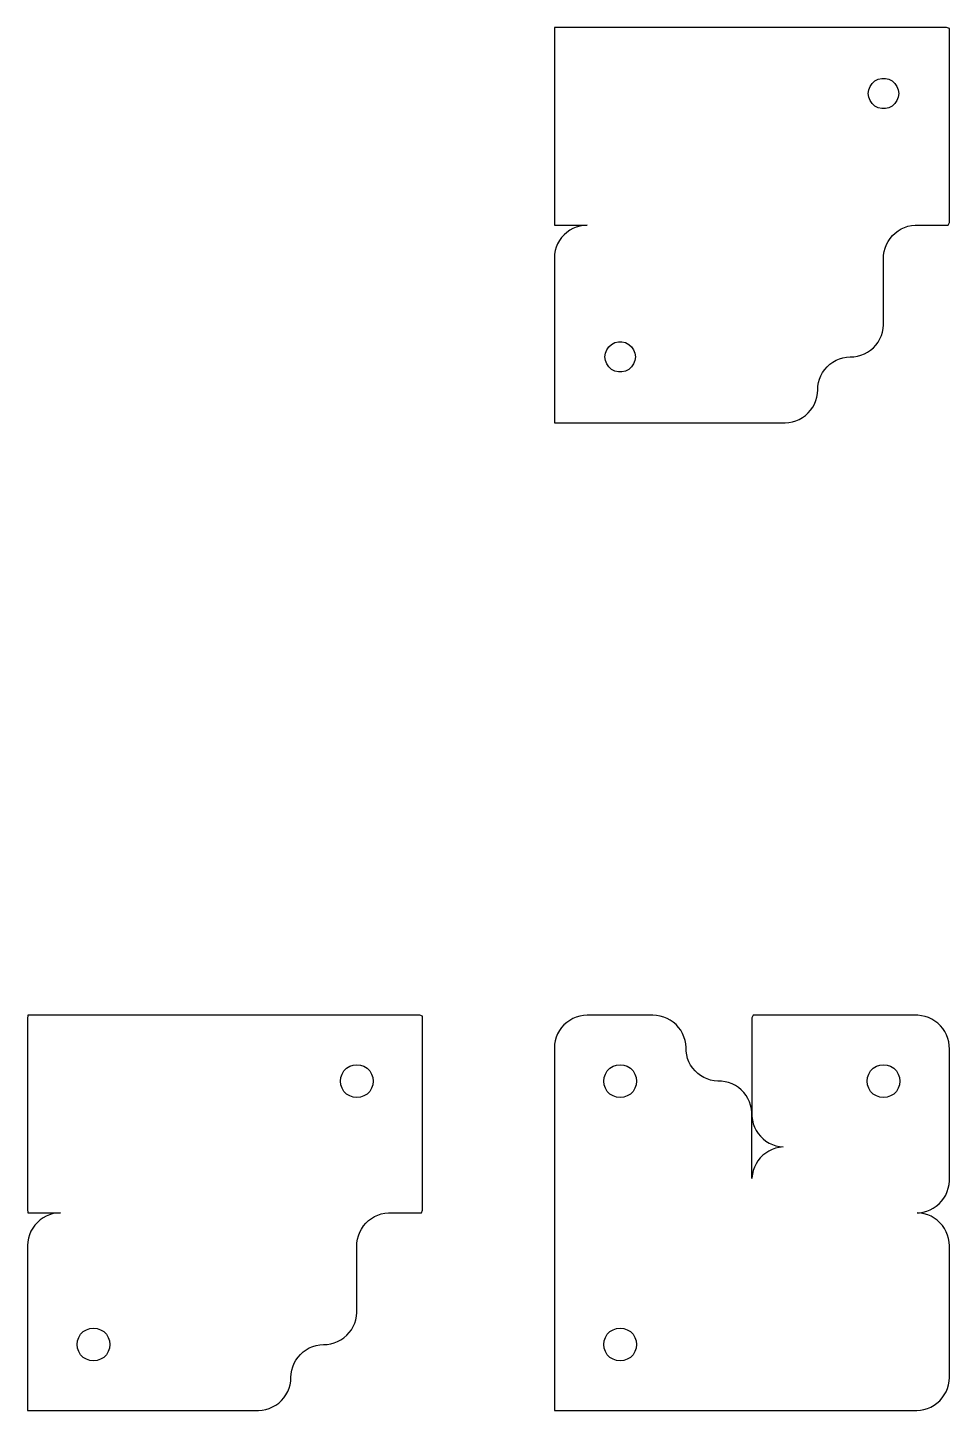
# Model space of a CAD drawing. Header units: millimetres. Extents: x -88.2 to -34.2, y 16.2 to 54.
# Drawn here: x -88.2 to -63, y 16.2 to 54 of the extents above; entities that cross this region are included whole.
import ezdxf

# ---------------------------------------------------------------- set-up
doc = ezdxf.new("R2010")
doc.units = ezdxf.units.MM

msp = doc.modelspace()

# ---------------------------------------------------------------- linework, layer by layer
for points in [[(-73.8, 43.2), (-73.7, 43.2), (-73.6, 43.2), (-73.5, 43.2), (-73.399, 43.2), (-73.299, 43.2), (-73.199, 43.2), (-73.099, 43.2), (-72.999, 43.2), (-72.899, 43.2), (-72.798, 43.2), (-72.698, 43.2), (-72.598, 43.2), (-72.498, 43.2), (-72.398, 43.2), (-72.298, 43.2), (-72.197, 43.2), (-72.097, 43.2), (-71.997, 43.2), (-71.897, 43.2), (-71.797, 43.2), (-71.697, 43.2), (-71.596, 43.2), (-71.496, 43.2), (-71.396, 43.2), (-71.296, 43.2), (-71.196, 43.2), (-71.096, 43.2), (-70.996, 43.2), (-70.895, 43.2), (-70.795, 43.2), (-70.695, 43.2), (-70.595, 43.2), (-70.495, 43.2), (-70.395, 43.2), (-70.294, 43.2), (-70.194, 43.2), (-70.094, 43.2), (-69.994, 43.2), (-69.894, 43.2), (-69.794, 43.2), (-69.693, 43.2), (-69.593, 43.2), (-69.493, 43.2), (-69.393, 43.2), (-69.293, 43.2), (-69.193, 43.2), (-69.093, 43.2), (-68.992, 43.2), (-68.892, 43.2), (-68.792, 43.2), (-68.692, 43.2), (-68.592, 43.2), (-68.492, 43.2), (-68.391, 43.2), (-68.291, 43.2), (-68.191, 43.2), (-68.091, 43.2), (-67.991, 43.2), (-67.891, 43.2), (-67.79, 43.2), (-67.69, 43.2), (-67.59, 43.2), (-67.49, 43.2), (-67.39, 43.207), (-67.292, 43.224), (-67.196, 43.253), (-67.103, 43.292), (-67.016, 43.341), (-66.935, 43.4), (-66.861, 43.467), (-66.794, 43.542), (-66.737, 43.623), (-66.688, 43.711), (-66.65, 43.804), (-66.623, 43.9), (-66.606, 43.999), (-66.6, 44.099), (-66.595, 44.199), (-66.578, 44.297), (-66.551, 44.394), (-66.513, 44.486), (-66.465, 44.574), (-66.408, 44.656), (-66.341, 44.731), (-66.267, 44.799), (-66.186, 44.857), (-66.099, 44.907), (-66.007, 44.946), (-65.911, 44.975), (-65.813, 44.993), (-65.713, 45), (-65.613, 45.004), (-65.514, 45.019), (-65.417, 45.046), (-65.324, 45.082), (-65.236, 45.129), (-65.153, 45.185), (-65.077, 45.251), (-65.009, 45.324), (-64.949, 45.404), (-64.899, 45.491), (-64.858, 45.582), (-64.828, 45.678), (-64.809, 45.776), (-64.8, 45.876), (-64.8, 45.976), (-64.8, 46.076), (-64.8, 46.176), (-64.8, 46.276), (-64.8, 46.376), (-64.8, 46.477), (-64.8, 46.577), (-64.8, 46.677), (-64.8, 46.777), (-64.8, 46.877), (-64.8, 46.977), (-64.8, 47.078), (-64.8, 47.178), (-64.8, 47.278), (-64.8, 47.378), (-64.8, 47.478), (-64.8, 47.578), (-64.8, 47.678), (-64.797, 47.779), (-64.782, 47.878), (-64.757, 47.975), (-64.721, 48.068), (-64.675, 48.157), (-64.62, 48.24), (-64.555, 48.317), (-64.483, 48.386), (-64.403, 48.446), (-64.317, 48.498), (-64.226, 48.539), (-64.131, 48.57), (-64.033, 48.59), (-63.933, 48.599), (-63.833, 48.6), (-63.733, 48.6), (-63.633, 48.6), (-63.532, 48.6), (-63.432, 48.6), (-63.332, 48.6), (-63.232, 48.6), (-63.132, 48.6), (-63.032, 48.6), (-63, 48.669), (-63, 48.769), (-63, 48.869), (-63, 48.969), (-63, 49.069), (-63, 49.169), (-63, 49.27), (-63, 49.37), (-63, 49.47), (-63, 49.57), (-63, 49.67), (-63, 49.77), (-63, 49.87), (-63, 49.971), (-63, 50.071), (-63, 50.171), (-63, 50.271), (-63, 50.371), (-63, 50.471), (-63, 50.572), (-63, 50.672), (-63, 50.772), (-63, 50.872), (-63, 50.972), (-63, 51.072), (-63, 51.173), (-63, 51.273), (-63, 51.373), (-63, 51.473), (-63, 51.573), (-63, 51.673), (-63, 51.774), (-63, 51.874), (-63, 51.974), (-63, 52.074), (-63, 52.174), (-63, 52.274), (-63, 52.374), (-63, 52.475), (-63, 52.575), (-63, 52.675), (-63, 52.775), (-63, 52.875), (-63, 52.975), (-63, 53.076), (-63, 53.176), (-63, 53.276), (-63, 53.376), (-63, 53.476), (-63, 53.576), (-63, 53.677), (-63, 53.777), (-63, 53.877), (-63, 53.977), (-63.077, 54), (-63.177, 54), (-63.278, 54), (-63.378, 54), (-63.478, 54), (-63.578, 54), (-63.678, 54), (-63.778, 54), (-63.878, 54), (-63.979, 54), (-64.079, 54), (-64.179, 54), (-64.279, 54), (-64.379, 54), (-64.479, 54), (-64.58, 54), (-64.68, 54), (-64.78, 54), (-64.88, 54), (-64.98, 54), (-65.08, 54), (-65.181, 54), (-65.281, 54), (-65.381, 54), (-65.481, 54), (-65.581, 54), (-65.681, 54), (-65.781, 54), (-65.882, 54), (-65.982, 54), (-66.082, 54), (-66.182, 54), (-66.282, 54), (-66.382, 54), (-66.483, 54), (-66.583, 54), (-66.683, 54), (-66.783, 54), (-66.883, 54), (-66.983, 54), (-67.084, 54), (-67.184, 54), (-67.284, 54), (-67.384, 54), (-67.484, 54), (-67.584, 54), (-67.685, 54), (-67.785, 54), (-67.885, 54), (-67.985, 54), (-68.085, 54), (-68.185, 54), (-68.285, 54), (-68.386, 54), (-68.486, 54), (-68.586, 54), (-68.686, 54), (-68.786, 54), (-68.886, 54), (-68.987, 54), (-69.087, 54), (-69.187, 54), (-69.287, 54), (-69.387, 54), (-69.487, 54), (-69.588, 54), (-69.688, 54), (-69.788, 54), (-69.888, 54), (-69.988, 54), (-70.088, 54), (-70.189, 54), (-70.289, 54), (-70.389, 54), (-70.489, 54), (-70.589, 54), (-70.689, 54), (-70.789, 54), (-70.89, 54), (-70.99, 54), (-71.09, 54), (-71.19, 54), (-71.29, 54), (-71.39, 54), (-71.491, 54), (-71.591, 54), (-71.691, 54), (-71.791, 54), (-71.891, 54), (-71.991, 54), (-72.092, 54), (-72.192, 54), (-72.292, 54), (-72.392, 54), (-72.492, 54), (-72.592, 54), (-72.693, 54), (-72.793, 54), (-72.893, 54), (-72.993, 54), (-73.093, 54), (-73.193, 54), (-73.293, 54), (-73.394, 54), (-73.494, 54), (-73.594, 54), (-73.694, 54), (-73.794, 54), (-73.8, 53.906), (-73.8, 53.805), (-73.8, 53.705), (-73.8, 53.605), (-73.8, 53.505), (-73.8, 53.405), (-73.8, 53.305), (-73.8, 53.204), (-73.8, 53.104), (-73.8, 53.004), (-73.8, 52.904), (-73.8, 52.804), (-73.8, 52.704), (-73.8, 52.604), (-73.8, 52.503), (-73.8, 52.403), (-73.8, 52.303), (-73.8, 52.203), (-73.8, 52.103), (-73.8, 52.003), (-73.8, 51.902), (-73.8, 51.802), (-73.8, 51.702), (-73.8, 51.602), (-73.8, 51.502), (-73.8, 51.402), (-73.8, 51.301), (-73.8, 51.201), (-73.8, 51.101), (-73.8, 51.001), (-73.8, 50.901), (-73.8, 50.801), (-73.8, 50.7), (-73.8, 50.6), (-73.8, 50.5), (-73.8, 50.4), (-73.8, 50.3), (-73.8, 50.2), (-73.8, 50.1), (-73.8, 49.999), (-73.8, 49.899), (-73.8, 49.799), (-73.8, 49.699), (-73.8, 49.599), (-73.8, 49.499), (-73.8, 49.398), (-73.8, 49.298), (-73.8, 49.198), (-73.8, 49.098), (-73.8, 48.998), (-73.8, 48.898), (-73.8, 48.797), (-73.8, 48.697), (-73.797, 48.6), (-73.697, 48.6), (-73.597, 48.6), (-73.497, 48.6), (-73.396, 48.6), (-73.296, 48.6), (-73.196, 48.6), (-73.096, 48.6), (-72.996, 48.6), (-72.904, 48.6), (-73.004, 48.594), (-73.103, 48.577), (-73.199, 48.549), (-73.291, 48.51), (-73.379, 48.462), (-73.461, 48.404), (-73.535, 48.337), (-73.602, 48.263), (-73.66, 48.181), (-73.709, 48.094), (-73.748, 48.002), (-73.776, 47.906), (-73.794, 47.807), (-73.8, 47.707), (-73.8, 47.607), (-73.8, 47.507), (-73.8, 47.407), (-73.8, 47.307), (-73.8, 47.206), (-73.8, 47.106), (-73.8, 47.006), (-73.8, 46.906), (-73.8, 46.806), (-73.8, 46.706), (-73.8, 46.605), (-73.8, 46.505), (-73.8, 46.405), (-73.8, 46.305), (-73.8, 46.205), (-73.8, 46.105), (-73.8, 46.004), (-73.8, 45.904), (-73.8, 45.804), (-73.8, 45.704), (-73.8, 45.604), (-73.8, 45.504), (-73.8, 45.404), (-73.8, 45.303), (-73.8, 45.203), (-73.8, 45.103), (-73.8, 45.003), (-73.8, 44.903), (-73.8, 44.803), (-73.8, 44.702), (-73.8, 44.602), (-73.8, 44.502), (-73.8, 44.402), (-73.8, 44.302), (-73.8, 44.202), (-73.8, 44.101), (-73.8, 44.001), (-73.8, 43.901), (-73.8, 43.801), (-73.8, 43.701), (-73.8, 43.601), (-73.8, 43.5), (-73.8, 43.4), (-73.8, 43.3), (-73.8, 43.2)], [(-64.384, 52.2), (-64.396, 52.1), (-64.432, 52.007), (-64.489, 51.924), (-64.564, 51.858), (-64.653, 51.811), (-64.75, 51.787), (-64.85, 51.787), (-64.947, 51.811), (-65.036, 51.858), (-65.111, 51.924), (-65.168, 52.007), (-65.204, 52.1), (-65.216, 52.2), (-65.204, 52.3), (-65.168, 52.393), (-65.111, 52.476), (-65.036, 52.542), (-64.947, 52.589), (-64.85, 52.613), (-64.75, 52.613), (-64.653, 52.589), (-64.564, 52.542), (-64.489, 52.476), (-64.432, 52.393), (-64.396, 52.3), (-64.384, 52.2)], [(-71.584, 45), (-71.596, 44.9), (-71.632, 44.807), (-71.689, 44.724), (-71.764, 44.658), (-71.853, 44.611), (-71.95, 44.587), (-72.05, 44.587), (-72.147, 44.611), (-72.236, 44.658), (-72.311, 44.724), (-72.368, 44.807), (-72.404, 44.9), (-72.416, 45), (-72.404, 45.1), (-72.368, 45.193), (-72.311, 45.276), (-72.236, 45.342), (-72.147, 45.389), (-72.05, 45.413), (-71.95, 45.413), (-71.853, 45.389), (-71.764, 45.342), (-71.689, 45.276), (-71.632, 45.193), (-71.596, 45.1), (-71.584, 45)], [(-88.2, 16.2), (-88.1, 16.2), (-88, 16.2), (-87.9, 16.2), (-87.799, 16.2), (-87.699, 16.2), (-87.599, 16.2), (-87.499, 16.2), (-87.399, 16.2), (-87.299, 16.2), (-87.198, 16.2), (-87.098, 16.2), (-86.998, 16.2), (-86.898, 16.2), (-86.798, 16.2), (-86.698, 16.2), (-86.597, 16.2), (-86.497, 16.2), (-86.397, 16.2), (-86.297, 16.2), (-86.197, 16.2), (-86.097, 16.2), (-85.996, 16.2), (-85.896, 16.2), (-85.796, 16.2), (-85.696, 16.2), (-85.596, 16.2), (-85.496, 16.2), (-85.396, 16.2), (-85.295, 16.2), (-85.195, 16.2), (-85.095, 16.2), (-84.995, 16.2), (-84.895, 16.2), (-84.795, 16.2), (-84.694, 16.2), (-84.594, 16.2), (-84.494, 16.2), (-84.394, 16.2), (-84.294, 16.2), (-84.194, 16.2), (-84.093, 16.2), (-83.993, 16.2), (-83.893, 16.2), (-83.793, 16.2), (-83.693, 16.2), (-83.593, 16.2), (-83.493, 16.2), (-83.392, 16.2), (-83.292, 16.2), (-83.192, 16.2), (-83.092, 16.2), (-82.992, 16.2), (-82.892, 16.2), (-82.791, 16.2), (-82.691, 16.2), (-82.591, 16.2), (-82.491, 16.2), (-82.391, 16.2), (-82.291, 16.2), (-82.19, 16.2), (-82.09, 16.2), (-81.99, 16.2), (-81.89, 16.2), (-81.79, 16.207), (-81.692, 16.224), (-81.596, 16.253), (-81.503, 16.292), (-81.416, 16.341), (-81.335, 16.4), (-81.261, 16.467), (-81.194, 16.542), (-81.137, 16.623), (-81.088, 16.711), (-81.05, 16.804), (-81.023, 16.9), (-81.006, 16.999), (-81, 17.099), (-80.995, 17.199), (-80.978, 17.297), (-80.951, 17.394), (-80.913, 17.486), (-80.865, 17.574), (-80.808, 17.656), (-80.741, 17.731), (-80.667, 17.799), (-80.586, 17.857), (-80.499, 17.907), (-80.407, 17.946), (-80.311, 17.975), (-80.213, 17.993), (-80.113, 18), (-80.013, 18.004), (-79.914, 18.019), (-79.817, 18.046), (-79.724, 18.082), (-79.636, 18.129), (-79.553, 18.185), (-79.477, 18.251), (-79.409, 18.324), (-79.349, 18.404), (-79.299, 18.491), (-79.258, 18.582), (-79.228, 18.678), (-79.209, 18.776), (-79.2, 18.876), (-79.2, 18.976), (-79.2, 19.076), (-79.2, 19.176), (-79.2, 19.276), (-79.2, 19.376), (-79.2, 19.477), (-79.2, 19.577), (-79.2, 19.677), (-79.2, 19.777), (-79.2, 19.877), (-79.2, 19.977), (-79.2, 20.078), (-79.2, 20.178), (-79.2, 20.278), (-79.2, 20.378), (-79.2, 20.478), (-79.2, 20.578), (-79.2, 20.678), (-79.197, 20.779), (-79.182, 20.878), (-79.157, 20.975), (-79.121, 21.068), (-79.075, 21.157), (-79.02, 21.24), (-78.955, 21.317), (-78.883, 21.386), (-78.803, 21.446), (-78.717, 21.498), (-78.626, 21.539), (-78.531, 21.57), (-78.433, 21.59), (-78.333, 21.599), (-78.233, 21.6), (-78.133, 21.6), (-78.033, 21.6), (-77.932, 21.6), (-77.832, 21.6), (-77.732, 21.6), (-77.632, 21.6), (-77.532, 21.6), (-77.432, 21.6), (-77.4, 21.669), (-77.4, 21.769), (-77.4, 21.869), (-77.4, 21.969), (-77.4, 22.069), (-77.4, 22.169), (-77.4, 22.27), (-77.4, 22.37), (-77.4, 22.47), (-77.4, 22.57), (-77.4, 22.67), (-77.4, 22.77), (-77.4, 22.87), (-77.4, 22.971), (-77.4, 23.071), (-77.4, 23.171), (-77.4, 23.271), (-77.4, 23.371), (-77.4, 23.471), (-77.4, 23.572), (-77.4, 23.672), (-77.4, 23.772), (-77.4, 23.872), (-77.4, 23.972), (-77.4, 24.072), (-77.4, 24.173), (-77.4, 24.273), (-77.4, 24.373), (-77.4, 24.473), (-77.4, 24.573), (-77.4, 24.673), (-77.4, 24.774), (-77.4, 24.874), (-77.4, 24.974), (-77.4, 25.074), (-77.4, 25.174), (-77.4, 25.274), (-77.4, 25.374), (-77.4, 25.475), (-77.4, 25.575), (-77.4, 25.675), (-77.4, 25.775), (-77.4, 25.875), (-77.4, 25.975), (-77.4, 26.076), (-77.4, 26.176), (-77.4, 26.276), (-77.4, 26.376), (-77.4, 26.476), (-77.4, 26.576), (-77.4, 26.677), (-77.4, 26.777), (-77.4, 26.877), (-77.4, 26.977), (-77.477, 27), (-77.577, 27), (-77.678, 27), (-77.778, 27), (-77.878, 27), (-77.978, 27), (-78.078, 27), (-78.178, 27), (-78.278, 27), (-78.379, 27), (-78.479, 27), (-78.579, 27), (-78.679, 27), (-78.779, 27), (-78.879, 27), (-78.98, 27), (-79.08, 27), (-79.18, 27), (-79.28, 27), (-79.38, 27), (-79.48, 27), (-79.581, 27), (-79.681, 27), (-79.781, 27), (-79.881, 27), (-79.981, 27), (-80.081, 27), (-80.181, 27), (-80.282, 27), (-80.382, 27), (-80.482, 27), (-80.582, 27), (-80.682, 27), (-80.782, 27), (-80.883, 27), (-80.983, 27), (-81.083, 27), (-81.183, 27), (-81.283, 27), (-81.383, 27), (-81.484, 27), (-81.584, 27), (-81.684, 27), (-81.784, 27), (-81.884, 27), (-81.984, 27), (-82.085, 27), (-82.185, 27), (-82.285, 27), (-82.385, 27), (-82.485, 27), (-82.585, 27), (-82.685, 27), (-82.786, 27), (-82.886, 27), (-82.986, 27), (-83.086, 27), (-83.186, 27), (-83.286, 27), (-83.387, 27), (-83.487, 27), (-83.587, 27), (-83.687, 27), (-83.787, 27), (-83.887, 27), (-83.988, 27), (-84.088, 27), (-84.188, 27), (-84.288, 27), (-84.388, 27), (-84.488, 27), (-84.589, 27), (-84.689, 27), (-84.789, 27), (-84.889, 27), (-84.989, 27), (-85.089, 27), (-85.189, 27), (-85.29, 27), (-85.39, 27), (-85.49, 27), (-85.59, 27), (-85.69, 27), (-85.79, 27), (-85.891, 27), (-85.991, 27), (-86.091, 27), (-86.191, 27), (-86.291, 27), (-86.391, 27), (-86.492, 27), (-86.592, 27), (-86.692, 27), (-86.792, 27), (-86.892, 27), (-86.992, 27), (-87.093, 27), (-87.193, 27), (-87.293, 27), (-87.393, 27), (-87.493, 27), (-87.593, 27), (-87.693, 27), (-87.794, 27), (-87.894, 27), (-87.994, 27), (-88.094, 27), (-88.194, 27), (-88.2, 26.906), (-88.2, 26.805), (-88.2, 26.705), (-88.2, 26.605), (-88.2, 26.505), (-88.2, 26.405), (-88.2, 26.305), (-88.2, 26.204), (-88.2, 26.104), (-88.2, 26.004), (-88.2, 25.904), (-88.2, 25.804), (-88.2, 25.704), (-88.2, 25.604), (-88.2, 25.503), (-88.2, 25.403), (-88.2, 25.303), (-88.2, 25.203), (-88.2, 25.103), (-88.2, 25.003), (-88.2, 24.902), (-88.2, 24.802), (-88.2, 24.702), (-88.2, 24.602), (-88.2, 24.502), (-88.2, 24.402), (-88.2, 24.301), (-88.2, 24.201), (-88.2, 24.101), (-88.2, 24.001), (-88.2, 23.901), (-88.2, 23.801), (-88.2, 23.7), (-88.2, 23.6), (-88.2, 23.5), (-88.2, 23.4), (-88.2, 23.3), (-88.2, 23.2), (-88.2, 23.1), (-88.2, 22.999), (-88.2, 22.899), (-88.2, 22.799), (-88.2, 22.699), (-88.2, 22.599), (-88.2, 22.499), (-88.2, 22.398), (-88.2, 22.298), (-88.2, 22.198), (-88.2, 22.098), (-88.2, 21.998), (-88.2, 21.898), (-88.2, 21.797), (-88.2, 21.697), (-88.197, 21.6), (-88.097, 21.6), (-87.997, 21.6), (-87.897, 21.6), (-87.796, 21.6), (-87.696, 21.6), (-87.596, 21.6), (-87.496, 21.6), (-87.396, 21.6), (-87.304, 21.6), (-87.404, 21.594), (-87.503, 21.577), (-87.599, 21.549), (-87.691, 21.51), (-87.779, 21.462), (-87.861, 21.404), (-87.935, 21.337), (-88.002, 21.263), (-88.06, 21.181), (-88.109, 21.094), (-88.148, 21.002), (-88.176, 20.906), (-88.194, 20.807), (-88.2, 20.707), (-88.2, 20.607), (-88.2, 20.507), (-88.2, 20.407), (-88.2, 20.307), (-88.2, 20.206), (-88.2, 20.106), (-88.2, 20.006), (-88.2, 19.906), (-88.2, 19.806), (-88.2, 19.706), (-88.2, 19.605), (-88.2, 19.505), (-88.2, 19.405), (-88.2, 19.305), (-88.2, 19.205), (-88.2, 19.105), (-88.2, 19.004), (-88.2, 18.904), (-88.2, 18.804), (-88.2, 18.704), (-88.2, 18.604), (-88.2, 18.504), (-88.2, 18.404), (-88.2, 18.303), (-88.2, 18.203), (-88.2, 18.103), (-88.2, 18.003), (-88.2, 17.903), (-88.2, 17.803), (-88.2, 17.702), (-88.2, 17.602), (-88.2, 17.502), (-88.2, 17.402), (-88.2, 17.302), (-88.2, 17.202), (-88.2, 17.101), (-88.2, 17.001), (-88.2, 16.901), (-88.2, 16.801), (-88.2, 16.701), (-88.2, 16.601), (-88.2, 16.5), (-88.2, 16.4), (-88.2, 16.3), (-88.2, 16.2)], [(-73.8, 16.2), (-73.7, 16.2), (-73.6, 16.2), (-73.5, 16.2), (-73.4, 16.2), (-73.3, 16.2), (-73.2, 16.2), (-73.099, 16.2), (-72.999, 16.2), (-72.899, 16.2), (-72.799, 16.2), (-72.699, 16.2), (-72.599, 16.2), (-72.499, 16.2), (-72.399, 16.2), (-72.299, 16.2), (-72.199, 16.2), (-72.099, 16.2), (-71.999, 16.2), (-71.899, 16.2), (-71.799, 16.2), (-71.698, 16.2), (-71.598, 16.2), (-71.498, 16.2), (-71.398, 16.2), (-71.298, 16.2), (-71.198, 16.2), (-71.098, 16.2), (-70.998, 16.2), (-70.898, 16.2), (-70.798, 16.2), (-70.698, 16.2), (-70.598, 16.2), (-70.498, 16.2), (-70.398, 16.2), (-70.297, 16.2), (-70.197, 16.2), (-70.097, 16.2), (-69.997, 16.2), (-69.897, 16.2), (-69.797, 16.2), (-69.697, 16.2), (-69.597, 16.2), (-69.497, 16.2), (-69.397, 16.2), (-69.297, 16.2), (-69.197, 16.2), (-69.097, 16.2), (-68.997, 16.2), (-68.896, 16.2), (-68.796, 16.2), (-68.696, 16.2), (-68.596, 16.2), (-68.496, 16.2), (-68.396, 16.2), (-68.296, 16.2), (-68.196, 16.2), (-68.096, 16.2), (-67.996, 16.2), (-67.896, 16.2), (-67.796, 16.2), (-67.696, 16.2), (-67.596, 16.2), (-67.495, 16.2), (-67.395, 16.2), (-67.295, 16.2), (-67.195, 16.2), (-67.095, 16.2), (-66.995, 16.2), (-66.895, 16.2), (-66.795, 16.2), (-66.695, 16.2), (-66.595, 16.2), (-66.495, 16.2), (-66.395, 16.2), (-66.295, 16.2), (-66.195, 16.2), (-66.094, 16.2), (-65.994, 16.2), (-65.894, 16.2), (-65.794, 16.2), (-65.694, 16.2), (-65.594, 16.2), (-65.494, 16.2), (-65.394, 16.2), (-65.294, 16.2), (-65.194, 16.2), (-65.094, 16.2), (-64.994, 16.2), (-64.894, 16.2), (-64.794, 16.2), (-64.693, 16.2), (-64.593, 16.2), (-64.493, 16.2), (-64.393, 16.2), (-64.293, 16.2), (-64.193, 16.2), (-64.093, 16.2), (-63.993, 16.2), (-63.893, 16.2), (-63.793, 16.206), (-63.695, 16.224), (-63.599, 16.252), (-63.506, 16.291), (-63.419, 16.339), (-63.338, 16.397), (-63.263, 16.464), (-63.196, 16.539), (-63.139, 16.62), (-63.09, 16.708), (-63.051, 16.8), (-63.023, 16.896), (-63.006, 16.995), (-63, 17.094), (-63, 17.194), (-63, 17.295), (-63, 17.395), (-63, 17.495), (-63, 17.595), (-63, 17.695), (-63, 17.795), (-63, 17.895), (-63, 17.995), (-63, 18.095), (-63, 18.195), (-63, 18.295), (-63, 18.395), (-63, 18.495), (-63, 18.595), (-63, 18.696), (-63, 18.796), (-63, 18.896), (-63, 18.996), (-63, 19.096), (-63, 19.196), (-63, 19.296), (-63, 19.396), (-63, 19.496), (-63, 19.596), (-63, 19.696), (-63, 19.796), (-63, 19.896), (-63, 19.996), (-63, 20.097), (-63, 20.197), (-63, 20.297), (-63, 20.397), (-63, 20.497), (-63, 20.597), (-63, 20.697), (-63.005, 20.797), (-63.021, 20.896), (-63.049, 20.992), (-63.086, 21.084), (-63.134, 21.172), (-63.191, 21.254), (-63.257, 21.33), (-63.331, 21.397), (-63.412, 21.456), (-63.499, 21.506), (-63.59, 21.545), (-63.686, 21.574), (-63.784, 21.593), (-63.884, 21.6), (-63.816, 21.604), (-63.717, 21.619), (-63.62, 21.645), (-63.527, 21.681), (-63.438, 21.727), (-63.356, 21.783), (-63.279, 21.848), (-63.211, 21.921), (-63.151, 22.001), (-63.1, 22.087), (-63.059, 22.179), (-63.029, 22.274), (-63.009, 22.372), (-63, 22.472), (-63, 22.572), (-63, 22.672), (-63, 22.772), (-63, 22.872), (-63, 22.972), (-63, 23.072), (-63, 23.172), (-63, 23.272), (-63, 23.372), (-63, 23.472), (-63, 23.572), (-63, 23.672), (-63, 23.772), (-63, 23.873), (-63, 23.973), (-63, 24.073), (-63, 24.173), (-63, 24.273), (-63, 24.373), (-63, 24.473), (-63, 24.573), (-63, 24.673), (-63, 24.773), (-63, 24.873), (-63, 24.973), (-63, 25.073), (-63, 25.173), (-63, 25.274), (-63, 25.374), (-63, 25.474), (-63, 25.574), (-63, 25.674), (-63, 25.774), (-63, 25.874), (-63, 25.974), (-63, 26.074), (-63.003, 26.174), (-63.017, 26.273), (-63.041, 26.37), (-63.077, 26.464), (-63.122, 26.553), (-63.177, 26.636), (-63.241, 26.713), (-63.313, 26.782), (-63.393, 26.843), (-63.478, 26.895), (-63.569, 26.937), (-63.664, 26.969), (-63.762, 26.989), (-63.861, 26.999), (-63.961, 27), (-64.062, 27), (-64.162, 27), (-64.262, 27), (-64.362, 27), (-64.462, 27), (-64.562, 27), (-64.662, 27), (-64.762, 27), (-64.862, 27), (-64.962, 27), (-65.062, 27), (-65.162, 27), (-65.262, 27), (-65.362, 27), (-65.463, 27), (-65.563, 27), (-65.663, 27), (-65.763, 27), (-65.863, 27), (-65.963, 27), (-66.063, 27), (-66.163, 27), (-66.263, 27), (-66.363, 27), (-66.463, 27), (-66.563, 27), (-66.663, 27), (-66.763, 27), (-66.864, 27), (-66.964, 27), (-67.064, 27), (-67.164, 27), (-67.264, 27), (-67.364, 27), (-67.464, 27), (-67.564, 27), (-67.664, 27), (-67.764, 27), (-67.864, 27), (-67.964, 27), (-68.064, 27), (-68.164, 27), (-68.265, 27), (-68.365, 27), (-68.4, 26.935), (-68.4, 26.835), (-68.4, 26.735), (-68.4, 26.635), (-68.4, 26.535), (-68.4, 26.435), (-68.4, 26.335), (-68.4, 26.235), (-68.4, 26.135), (-68.4, 26.035), (-68.4, 25.935), (-68.4, 25.835), (-68.4, 25.734), (-68.4, 25.634), (-68.4, 25.534), (-68.4, 25.434), (-68.4, 25.334), (-68.4, 25.234), (-68.4, 25.134), (-68.4, 25.034), (-68.4, 24.934), (-68.4, 24.834), (-68.4, 24.734), (-68.4, 24.634), (-68.4, 24.534), (-68.4, 24.434), (-68.4, 24.333), (-68.398, 24.233), (-68.385, 24.134), (-68.361, 24.037), (-68.326, 23.943), (-68.282, 23.854), (-68.227, 23.77), (-68.164, 23.692), (-68.092, 23.622), (-68.014, 23.561), (-67.928, 23.508), (-67.838, 23.466), (-67.743, 23.433), (-67.646, 23.412), (-67.546, 23.401), (-67.653, 23.387), (-67.751, 23.364), (-67.845, 23.331), (-67.935, 23.288), (-68.02, 23.235), (-68.098, 23.172), (-68.169, 23.102), (-68.232, 23.024), (-68.285, 22.94), (-68.329, 22.85), (-68.363, 22.755), (-68.386, 22.658), (-68.398, 22.559), (-68.4, 22.541), (-68.4, 22.641), (-68.4, 22.741), (-68.4, 22.841), (-68.4, 22.941), (-68.4, 23.042), (-68.4, 23.142), (-68.4, 23.242), (-68.4, 23.342), (-68.4, 23.442), (-68.4, 23.542), (-68.4, 23.642), (-68.4, 23.742), (-68.4, 23.842), (-68.4, 23.942), (-68.4, 24.042), (-68.4, 24.142), (-68.4, 24.242), (-68.401, 24.342), (-68.411, 24.442), (-68.433, 24.54), (-68.464, 24.634), (-68.507, 24.725), (-68.559, 24.811), (-68.62, 24.89), (-68.69, 24.961), (-68.767, 25.025), (-68.851, 25.08), (-68.94, 25.125), (-69.034, 25.16), (-69.131, 25.184), (-69.23, 25.197), (-69.33, 25.2), (-69.429, 25.209), (-69.527, 25.229), (-69.623, 25.26), (-69.714, 25.301), (-69.8, 25.352), (-69.88, 25.412), (-69.953, 25.48), (-70.017, 25.557), (-70.073, 25.64), (-70.12, 25.728), (-70.156, 25.821), (-70.181, 25.918), (-70.196, 26.017), (-70.2, 26.117), (-70.208, 26.217), (-70.226, 26.315), (-70.255, 26.411), (-70.295, 26.503), (-70.345, 26.589), (-70.404, 26.67), (-70.471, 26.744), (-70.547, 26.81), (-70.629, 26.867), (-70.717, 26.914), (-70.809, 26.952), (-70.906, 26.979), (-71.004, 26.995), (-71.104, 27), (-71.204, 27), (-71.304, 27), (-71.405, 27), (-71.505, 27), (-71.605, 27), (-71.705, 27), (-71.805, 27), (-71.905, 27), (-72.005, 27), (-72.105, 27), (-72.205, 27), (-72.305, 27), (-72.405, 27), (-72.505, 27), (-72.605, 27), (-72.705, 27), (-72.806, 27), (-72.906, 27), (-73.005, 26.994), (-73.104, 26.977), (-73.2, 26.949), (-73.292, 26.91), (-73.38, 26.861), (-73.461, 26.804), (-73.536, 26.737), (-73.603, 26.662), (-73.661, 26.581), (-73.709, 26.494), (-73.748, 26.401), (-73.776, 26.305), (-73.794, 26.207), (-73.8, 26.107), (-73.8, 26.007), (-73.8, 25.907), (-73.8, 25.807), (-73.8, 25.707), (-73.8, 25.607), (-73.8, 25.507), (-73.8, 25.407), (-73.8, 25.307), (-73.8, 25.206), (-73.8, 25.106), (-73.8, 25.006), (-73.8, 24.906), (-73.8, 24.806), (-73.8, 24.706), (-73.8, 24.606), (-73.8, 24.506), (-73.8, 24.406), (-73.8, 24.306), (-73.8, 24.206), (-73.8, 24.106), (-73.8, 24.006), (-73.8, 23.906), (-73.8, 23.805), (-73.8, 23.705), (-73.8, 23.605), (-73.8, 23.505), (-73.8, 23.405), (-73.8, 23.305), (-73.8, 23.205), (-73.8, 23.105), (-73.8, 23.005), (-73.8, 22.905), (-73.8, 22.805), (-73.8, 22.705), (-73.8, 22.605), (-73.8, 22.505), (-73.8, 22.404), (-73.8, 22.304), (-73.8, 22.204), (-73.8, 22.104), (-73.8, 22.004), (-73.8, 21.904), (-73.8, 21.804), (-73.8, 21.704), (-73.8, 21.604), (-73.8, 21.504), (-73.8, 21.404), (-73.8, 21.304), (-73.8, 21.204), (-73.8, 21.104), (-73.8, 21.003), (-73.8, 20.903), (-73.8, 20.803), (-73.8, 20.703), (-73.8, 20.603), (-73.8, 20.503), (-73.8, 20.403), (-73.8, 20.303), (-73.8, 20.203), (-73.8, 20.103), (-73.8, 20.003), (-73.8, 19.903), (-73.8, 19.803), (-73.8, 19.703), (-73.8, 19.602), (-73.8, 19.502), (-73.8, 19.402), (-73.8, 19.302), (-73.8, 19.202), (-73.8, 19.102), (-73.8, 19.002), (-73.8, 18.902), (-73.8, 18.802), (-73.8, 18.702), (-73.8, 18.602), (-73.8, 18.502), (-73.8, 18.402), (-73.8, 18.302), (-73.8, 18.201), (-73.8, 18.101), (-73.8, 18.001), (-73.8, 17.901), (-73.8, 17.801), (-73.8, 17.701), (-73.8, 17.601), (-73.8, 17.501), (-73.8, 17.401), (-73.8, 17.301), (-73.8, 17.201), (-73.8, 17.101), (-73.8, 17.001), (-73.8, 16.901), (-73.8, 16.8), (-73.8, 16.7), (-73.8, 16.6), (-73.8, 16.5), (-73.8, 16.4), (-73.8, 16.3), (-73.8, 16.2)], [(-78.75, 25.2), (-78.761, 25.1), (-78.795, 25.005), (-78.848, 24.919), (-78.919, 24.848), (-79.005, 24.795), (-79.1, 24.761), (-79.2, 24.75), (-79.3, 24.761), (-79.395, 24.795), (-79.481, 24.848), (-79.552, 24.919), (-79.605, 25.005), (-79.639, 25.1), (-79.65, 25.2), (-79.639, 25.3), (-79.605, 25.395), (-79.552, 25.481), (-79.481, 25.552), (-79.395, 25.605), (-79.3, 25.639), (-79.2, 25.65), (-79.1, 25.639), (-79.005, 25.605), (-78.919, 25.552), (-78.848, 25.481), (-78.795, 25.395), (-78.761, 25.3), (-78.75, 25.2)], [(-71.55, 25.2), (-71.561, 25.1), (-71.595, 25.005), (-71.648, 24.919), (-71.719, 24.848), (-71.805, 24.795), (-71.9, 24.761), (-72, 24.75), (-72.1, 24.761), (-72.195, 24.795), (-72.281, 24.848), (-72.352, 24.919), (-72.405, 25.005), (-72.439, 25.1), (-72.45, 25.2), (-72.439, 25.3), (-72.405, 25.395), (-72.352, 25.481), (-72.281, 25.552), (-72.195, 25.605), (-72.1, 25.639), (-72, 25.65), (-71.9, 25.639), (-71.805, 25.605), (-71.719, 25.552), (-71.648, 25.481), (-71.595, 25.395), (-71.561, 25.3), (-71.55, 25.2)], [(-64.35, 25.2), (-64.361, 25.1), (-64.395, 25.005), (-64.448, 24.919), (-64.519, 24.848), (-64.605, 24.795), (-64.7, 24.761), (-64.8, 24.75), (-64.9, 24.761), (-64.995, 24.795), (-65.081, 24.848), (-65.152, 24.919), (-65.205, 25.005), (-65.239, 25.1), (-65.25, 25.2), (-65.239, 25.3), (-65.205, 25.395), (-65.152, 25.481), (-65.081, 25.552), (-64.995, 25.605), (-64.9, 25.639), (-64.8, 25.65), (-64.7, 25.639), (-64.605, 25.605), (-64.519, 25.552), (-64.448, 25.481), (-64.395, 25.395), (-64.361, 25.3), (-64.35, 25.2)], [(-85.95, 18), (-85.961, 17.9), (-85.995, 17.805), (-86.048, 17.719), (-86.119, 17.648), (-86.205, 17.595), (-86.3, 17.561), (-86.4, 17.55), (-86.5, 17.561), (-86.595, 17.595), (-86.681, 17.648), (-86.752, 17.719), (-86.805, 17.805), (-86.839, 17.9), (-86.85, 18), (-86.839, 18.1), (-86.805, 18.195), (-86.752, 18.281), (-86.681, 18.352), (-86.595, 18.405), (-86.5, 18.439), (-86.4, 18.45), (-86.3, 18.439), (-86.205, 18.405), (-86.119, 18.352), (-86.048, 18.281), (-85.995, 18.195), (-85.961, 18.1), (-85.95, 18)], [(-71.55, 18), (-71.561, 17.9), (-71.595, 17.805), (-71.648, 17.719), (-71.719, 17.648), (-71.805, 17.595), (-71.9, 17.561), (-72, 17.55), (-72.1, 17.561), (-72.195, 17.595), (-72.281, 17.648), (-72.352, 17.719), (-72.405, 17.805), (-72.439, 17.9), (-72.45, 18), (-72.439, 18.1), (-72.405, 18.195), (-72.352, 18.281), (-72.281, 18.352), (-72.195, 18.405), (-72.1, 18.439), (-72, 18.45), (-71.9, 18.439), (-71.805, 18.405), (-71.719, 18.352), (-71.648, 18.281), (-71.595, 18.195), (-71.561, 18.1), (-71.55, 18)]]:
    msp.add_lwpolyline(points)

doc.saveas('drawing.dxf')
